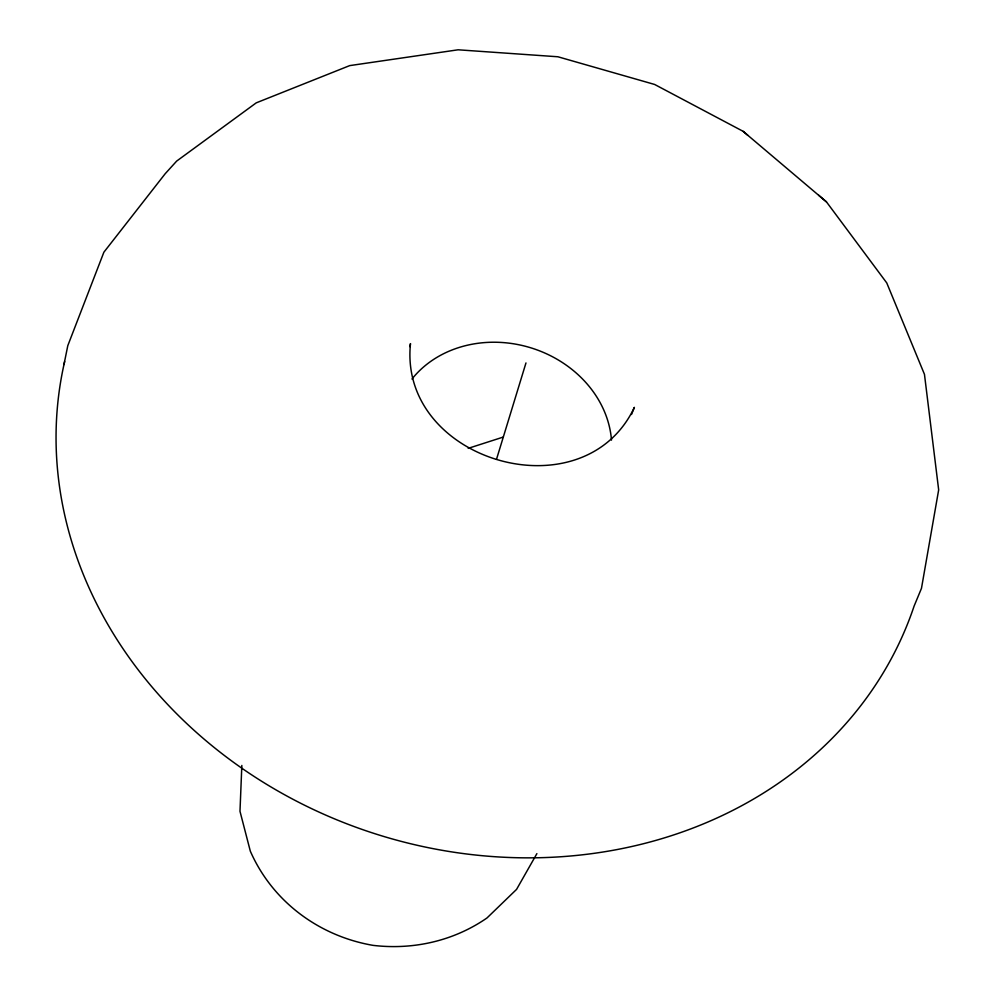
<?xml version="1.0" encoding="UTF-8"?>
<svg xmlns="http://www.w3.org/2000/svg" width="996" height="996" viewBox="0 0 996 996"><rect width="100%" height="100%" fill="white"/><g stroke="black" fill="none" stroke-linecap="round" stroke-linejoin="round"><path stroke-width="1.49" d="M241.841 765.438L239.986 811.292L250.32 851.169C272.418 901.592 319.081 936.041 372.99 945.353C413.054 950.147 453.715 941.021 487.007 917.951L516.563 889.391L536.894 853.622M63.968 364.573L67.79 345.687L103.883 252.2L165.212 173.702L176.678 161.078L256.246 102.849L349.708 65.612L458.123 49.8L557.897 56.772L654.633 84.461L743.165 131.348L826.468 201.902L886.751 282.914L924.462 374.347L938.668 489.87L921.474 588.337L914.091 606.128A442.386 384.269 17 0 1 389.399 838.122A442.386 384.269 17 0 1 64.653 361.56M409.854 346.62L410.489 343.608C398.188 461.335 583.444 515.256 634.39 407.352L631.476 414.51M496.494 459.343L525.975 362.93M468.195 448.349L503.304 437.057M818.612 195.179L826.468 201.902M743.165 131.348L747.884 135.419M411.971 379.028A110.22 95.417 17 0 1 530.669 347.766A110.22 95.417 17 0 1 611.494 440.12"/></g></svg>
